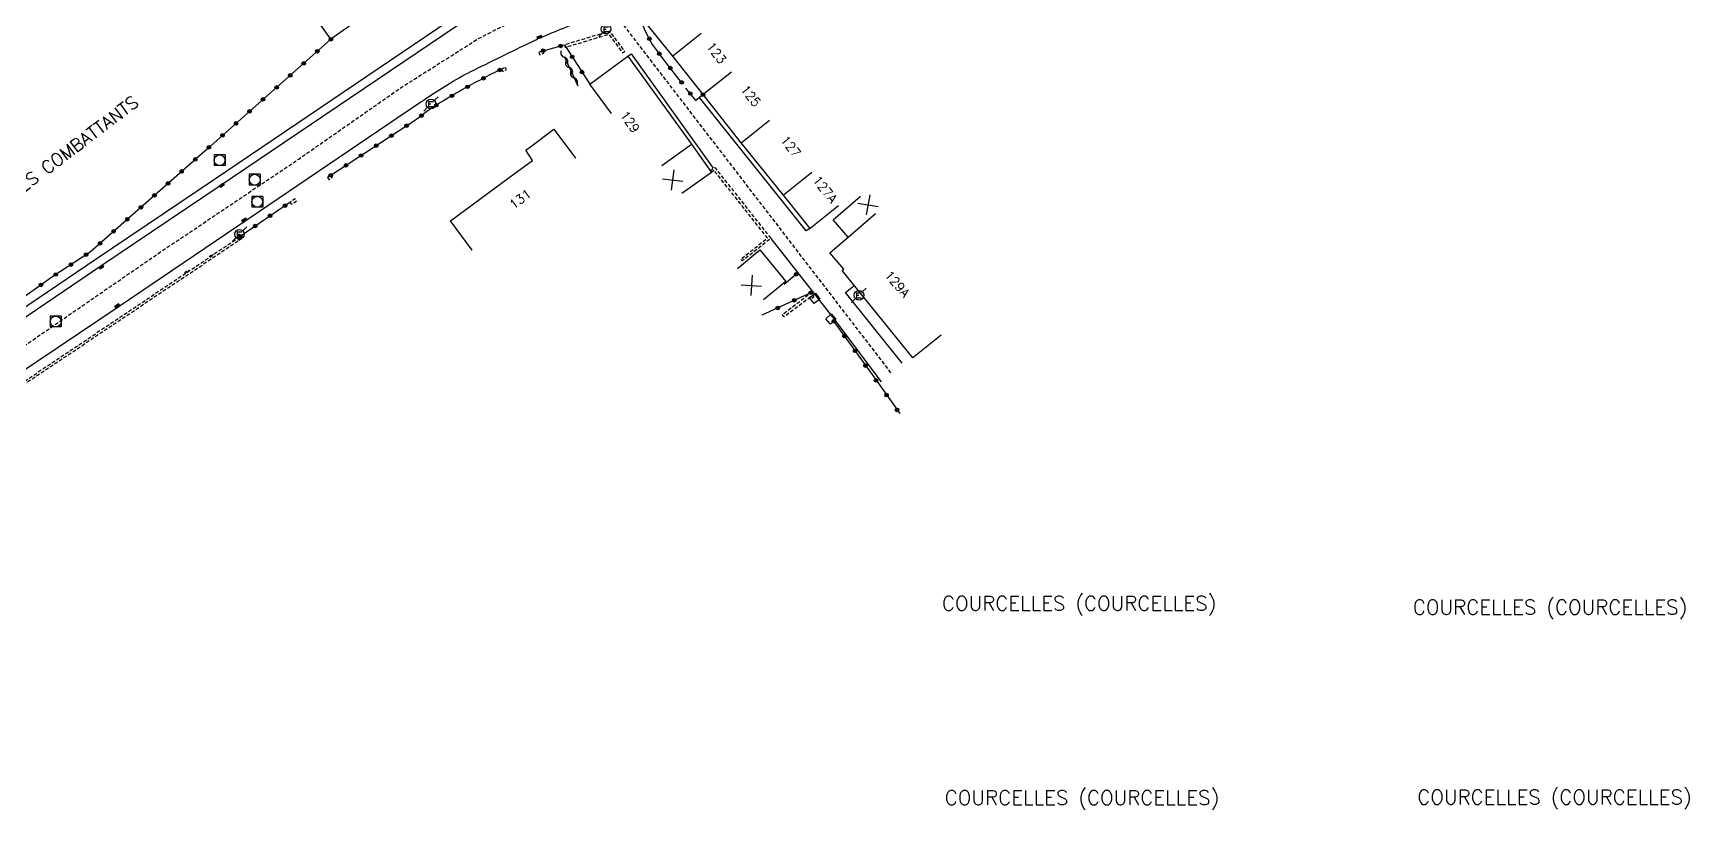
# Model space of a CAD drawing. Header units: millimetres. Extents: x 150000 to 151001, y 125999 to 127001.
# Drawn here: x 150323 to 150552.4, y 126735 to 126842.2 of the extents above; entities that cross this region are included whole.
import ezdxf
from ezdxf.enums import TextEntityAlignment as Align

# ---------------------------------------------------------------- set-up
doc = ezdxf.new("R2010")
doc.units = ezdxf.units.MM
doc.linetypes.add('DASHED', pattern=[0.75, 0.5, -0.25])
doc.layers.get('0').update_dxf_attribs({"linetype": 'CONTINUOUS'})
for name, color, linetype in [('W0001', 6, 'DASHED'), ('W0008', 7, 'CONTINUOUS'), ('W0100', 7, 'CONTINUOUS'), ('W0112', 1, 'DASHED'), ('W0310', 3, 'CONTINUOUS'), ('W0322', 7, 'CONTINUOUS'), ('W0400', 7, 'CONTINUOUS'), ('W0420', 7, 'CONTINUOUS'), ('W0471', 7, 'CONTINUOUS'), ('W0980', 7, 'CONTINUOUS'), ('W0989', 7, 'CONTINUOUS'), ('W0991', 7, 'CONTINUOUS'), ('W1102', 7, 'CONTINUOUS')]:
    doc.layers.add(name, color=color, linetype=linetype)
doc.styles.get("Standard").update_dxf_attribs({"font": 'romans.shx', "width": 0.85})

# ---------------------------------------------------------------- blocks, each defined once
blk = doc.blocks.new('t112o')
at = {"color": 0, "linetype": 'Continuous'}
for p, q in [((-0.5, 0.5), (0.5, 0.5)), ((-0.5, -0.5), (-0.5, 0.5)), ((0.5, 0.5), (0.5, -0.5)), ((0.5, -0.5), (-0.5, -0.5))]:
    blk.add_line(p, q, dxfattribs=at)
blk = doc.blocks.new('T471')
for p, q in [((-0.333334, 0.333334), (-0.333334, -0.333334)), ((-0.333334, 0.333334), (0.333334, 0.333334)), ((-0.333334, 0), (0, 0)), ((0.500001, 0.500001), (1.000002, 1.000002)), ((-0.500001, -0.500001), (-1.000002, -1.000002)), ((-0.333334, -0.333334), (0.333334, -0.333334))]:
    blk.add_line(p, q)
blk.add_ellipse((0, 0), major_axis=(0.471405, 0.471405), ratio=1, start_param=5.4977871438, end_param=11.780972451)
blk = doc.blocks.new('T420')
for p, q in [((0.75, 0.75), (-0.75, 0.75)), ((-0.75, 0.75), (-0.75, -0.75)), ((0.75, 0.75), (0.75, -0.75)), ((0.75, -0.75), (-0.75, -0.75))]:
    blk.add_line(p, q)
blk.add_ellipse((0, 0), major_axis=(-0.53, 0.53), ratio=1, start_param=3.926991, end_param=10.210176)
blk = doc.blocks.new('t322o')
at = {"color": 0, "linetype": 'Continuous'}
for radius in [0.25, 0.15]:
    blk.add_circle((0, 0), radius, dxfattribs=at)
blk = doc.blocks.new('T400')
for p, q in [((-0.15, 0.3), (0.15, 0.3)), ((-0.15, -0.25), (-0.15, 0.3)), ((-0.15, 0.15), (0.15, 0.15)), ((-0.15, 0), (0.15, 0)), ((0.15, 0.3), (0.15, -0.25)), ((-0.15, -0.15), (0.15, -0.15)), ((-0.15, -0.25), (-0.15, -0.3)), ((-0.15, -0.3), (0.15, -0.3)), ((0.15, -0.3), (0.15, -0.25))]:
    blk.add_line(p, q)
blk = doc.blocks.new('t310o')
at = {"color": 0, "linetype": 'Continuous'}
for centre, start, end in [((-0.5, 0.38), 216.8699, 323.1304), ((0.5, -0.37), 36.8699, 143.1303)]:
    blk.add_arc(centre, 0.625, start, end, dxfattribs=at)
blk = doc.blocks.new('t991o')
at = {"color": 0, "linetype": 'Continuous'}
for p, q in [((-1, 1), (1, -1)), ((-1, -1), (1, 1))]:
    blk.add_line(p, q, dxfattribs=at)

msp = doc.modelspace()

# ---------------------------------------------------------------- linework, layer by layer
at = {"layer": 'W0001', "flags": 128}
for points in [[(150306.27, 126788.36), (150340.07, 126811.64), (150359.67, 126824.81), (150373.66, 126834.57), (150384.45, 126841.41), (150394.15, 126846.33), (150407.11, 126851), (150418.1, 126854.53), (150428.1, 126858.09), (150440.96, 126862.86), (150456.41, 126869.4), (150482.57, 126880.33), (150536.18, 126902.54), (150552.92, 126909.51), (150564.23, 126913.87), (150580.09, 126920.51), (150593.57, 126928.81), (150636.26, 126955.32), (150697.49, 126993.04), (150708.8, 127000)], [(150441.45, 126795.34), (150400.46, 126848.6)]]:
    msp.add_lwpolyline(points, dxfattribs=at)
at = {"layer": 'W0008', "flags": 128}
for points in [[(150308.9, 126794.23), (150309.34, 126794.53), (150314.7, 126798.12), (150332.34, 126810.08), (150348.7, 126821.07), (150383.26, 126844.39, 0.003959), (150383.36, 126844.63, 0.007943), (150383.4, 126844.76, 0.029488), (150383.64, 126845.64, 0.011218), (150384.07, 126847.99, 0.102879), (150383.98, 126849.95, 0.080453), (150382.98, 126852.23), (150382.43, 126853.08), (150369.62, 126873.61), (150352.27, 126901.51), (150345.03, 126913.12), (150338.06, 126924.28), (150335.89, 126927.86)], [(150428.8, 126855.01, 0.000032), (150436.21, 126857.91, 0.0013)], [(150317.99, 126793.19), (150334.87, 126804.53), (150352.69, 126816.55), (150374.85, 126831.55, -0.012587), (150380.63, 126835.31, -0.023738), (150383.84, 126837.08, -0.001511), (150392.41, 126841.26, -0.01347), (150393.39, 126841.7, -0.002394), (150394.59, 126842.2, -0.000863), (150397.93, 126843.55, -0.012958)]]:
    msp.add_lwpolyline(points, format="xyb", dxfattribs=at)
for points in [[(150383.72, 126846.07), (150348.06, 126822.01), (150331.7, 126811.02), (150314.07, 126799.07), (150308.71, 126795.48), (150308.04, 126796.15)], [(150405.11, 126838.98), (150405.56, 126839.3), (150416.91, 126823.57)], [(150430.27, 126815.25), (150429.72, 126814.9), (150415.03, 126833.28)], [(150424.86, 126813.86), (150433.4, 126802.97), (150440.11, 126794.07)], [(150442.98, 126796.67), (150435.16, 126806.38), (150436.3, 126807.34)]]:
    msp.add_lwpolyline(points, dxfattribs=at)
at = {"layer": 'W0100', "flags": 128}
for points in [[(150434.18, 126818.36), (150430.27, 126815.25), (150426.63, 126819.81), (150420.77, 126827.06), (150415.51, 126833.69), (150411.33, 126838.99), (150406.64, 126844.8), (150407.85, 126846.28), (150412.37, 126847.13), (150417.63, 126848.14), (150422.82, 126849.72), (150428.65, 126851.84), (150430.36, 126847.15)], [(150364.14, 126847.49), (150367.04, 126843.42), (150364.12, 126841.33), (150361.21, 126845.4)], [(150402.84, 126831.1), (150399.88, 126835.13), (150405.11, 126838.98), (150413.9, 126826.84), (150416.65, 126822.94), (150412.57, 126820.06)], [(150383.61, 126812.25), (150380.64, 126816.27), (150388.72, 126822.25), (150391.94, 126824.63), (150391.02, 126826.02), (150391.71, 126826.53), (150394.91, 126828.94), (150397.91, 126824.94)], [(150448.37, 126800.52), (150444.48, 126797.38), (150434.73, 126809.43), (150434.96, 126809.62), (150433.02, 126811.89), (150435.52, 126814.04), (150433.46, 126816.44), (150437.25, 126819.7)], [(150420.25, 126809.73), (150423.33, 126812.28), (150426.93, 126807.92), (150423.85, 126805.37)]]:
    msp.add_lwpolyline(points, dxfattribs=at)
at = {"layer": 'W0112', "flags": 128}
for points in [[(150396.36, 126840.56), (150396.47, 126840.22), (150402.5, 126842.03), (150404.39, 126839.46), (150404.68, 126839.67), (150402.63, 126842.44)], [(150392.81, 126839.55), (150392.91, 126839.21), (150393.54, 126839.4), (150393.44, 126839.74)], [(150387.69, 126837.22), (150387.84, 126836.9), (150388.38, 126837.16), (150388.22, 126837.48)], [(150363.67, 126822.25), (150363.87, 126821.96), (150364.31, 126822.28), (150364.1, 126822.56)], [(150358.47, 126818.86), (150358.67, 126818.56), (150359.38, 126819.04), (150359.19, 126819.34)], [(150426.44, 126803.31), (150426.65, 126803.03), (150430.35, 126805.83), (150430.52, 126805.61), (150430.81, 126805.82), (150430.42, 126806.33)]]:
    msp.add_lwpolyline(points, close=True, dxfattribs=at)
for points in [[(150416.46, 126823.21), (150416.7, 126822.97)], [(150416.47, 126823.2), (150416.91, 126823.57), (150417.12, 126823.65), (150424.86, 126813.86), (150420.94, 126810.76), (150420.73, 126811.02), (150424.4, 126813.92), (150417.02, 126823.25), (150416.65, 126822.94)], [(150319.23, 126792), (150319.03, 126792.29), (150351.29, 126813.9), (150351.49, 126813.6), (150319.23, 126792)], [(150351.43, 126813.64), (150351.78, 126813.85), (150351.6, 126814.15), (150351.25, 126813.94), (150351.46, 126813.65)], [(150347.41, 126811.3), (150347.34, 126811.41), (150347.8, 126811.72), (150347.87, 126811.61)], [(150347.6, 126811.35), (150347.75, 126811.45)], [(150344.04, 126809.04), (150343.95, 126809.17), (150344.42, 126809.5), (150344.51, 126809.36)], [(150344.2, 126809.15), (150344.35, 126809.25)]]:
    msp.add_lwpolyline(points, dxfattribs=at)
at = {"layer": 'W0310', "flags": 128}
msp.add_lwpolyline([(150396.35, 126838.85), (150398.19, 126834.91)], dxfattribs=at)
at = {"layer": 'W0322', "flags": 128}
for points in [[(150412.53, 126835.39), (150410.26, 126838.27), (150408.43, 126840.75), (150407.49, 126842.51), (150406.64, 126844.8)], [(150364.12, 126841.33), (150347.48, 126826.58), (150330.86, 126811.98), (150325.71, 126808.59), (150315.38, 126801.23), (150314.62, 126801.91), (150310.9, 126805.25)], [(150393.44, 126839.74), (150396.36, 126840.56), (150399.88, 126835.13)], [(150415.51, 126833.69), (150415.03, 126833.28), (150414.52, 126832.89), (150413.13, 126834.6)], [(150351.6, 126814.15), (150358.47, 126818.86)], [(150428.37, 126808.91), (150428.22, 126808.78), (150426.69, 126807.5)], [(150430.37, 126806.36), (150429.97, 126806.18), (150423.6, 126803.26)], [(150433.57, 126802.42), (150439.75, 126793.78), (150442.65, 126789.71)]]:
    msp.add_lwpolyline(points, dxfattribs=at)
msp.add_lwpolyline([(150387.69, 126837.22, 0.008356), (150384.97, 126835.84, 0.008356), (150382.3, 126834.38, 0.00761), (150378.82, 126832.33, 0.020566), (150377.57, 126831.5), (150375.78, 126830.19), (150364.1, 126822.56)], format="xyb", dxfattribs=at)
at = {"layer": 'W1102'}
for p, q in [((150415.24, 126842.11), (150411.33, 126838.99)), ((150419.43, 126836.79), (150415.51, 126833.69)), ((150420.77, 126827.06), (150424.67, 126830.19)), ((150409.83, 126823.93), (150413.9, 126826.84)), ((150430.53, 126822.94), (150426.63, 126819.81)), ((150435.52, 126814.04), (150439.32, 126817.29))]:
    msp.add_line(p, q, dxfattribs=at)

# ---------------------------------------------------------------- block references
at = {"layer": 'W0112'}
for p, rotation in [((150430.92, 126805.59), 307.9033553114695), ((150433.14, 126802.74), 42.46684579050192)]:
    msp.add_blockref('t112o', p, dxfattribs=dict(at, rotation=rotation))
at = {"layer": 'W0310', "rotation": 295.0316345943957}
for p in [(150396.35, 126838.85), (150397.01, 126837.43), (150397.67, 126836.01)]:
    msp.add_blockref('t310o', p, dxfattribs=at)
at = {"layer": 'W0322'}
for p, rotation in [((150362.24, 126839.67), 221.5541974627259), ((150364.12, 126841.33), 221.5541974627259), ((150393.44, 126839.74), 15.62070038303059), ((150395.84, 126840.41), 15.62070038303059), ((150408.08, 126841.41), 118.107042843329), ((150360.37, 126838.01), 221.5541974627259), ((150397.43, 126838.91), 302.9104112534569), ((150409.47, 126839.34), 126.3376965097812), ((150410.99, 126837.35), 128.2268149530895), ((150358.5, 126836.35), 221.5541974627259), ((150385.19, 126835.96), 27.58871654670122), ((150387.42, 126837.09), 26.01488750689012), ((150398.79, 126836.81), 302.9104112534569), ((150412.53, 126835.39), 128.2268149530895), ((150354.76, 126833.04), 221.5541974627259), ((150356.63, 126834.7), 221.5541974627259), ((150380.82, 126833.53), 30.39749218592622), ((150382.99, 126834.77), 29.16254558649532), ((150413.74, 126833.85), 129.2401191132067), ((150415.51, 126833.69), 220.2110340728134), ((150352.89, 126831.38), 221.5541974627259), ((150376.63, 126830.81), 36.11740235050311), ((150378.68, 126832.24), 31.92107564235743), ((150351.02, 126829.72), 221.5541974627259), ((150374.57, 126829.4), 33.1367153731561), ((150347.28, 126826.41), 221.30309656399), ((150349.15, 126828.06), 221.5541974627259), ((150370.38, 126826.66), 33.1367153731561), ((150372.48, 126828.03), 33.1367153731561), ((150345.4, 126824.76), 221.30309656399), ((150366.2, 126823.93), 33.1367153731561), ((150368.29, 126825.3), 33.1367153731561), ((150341.64, 126821.45), 221.30309656399), ((150343.52, 126823.1), 221.30309656399), ((150364.1, 126822.56), 33.1367153731561), ((150339.76, 126819.8), 221.30309656399), ((150337.89, 126818.15), 221.30309656399), ((150355.73, 126816.98), 34.41143638381835), ((150357.79, 126818.39), 34.41143638381835), ((150334.13, 126814.85), 221.30309656399), ((150336.01, 126816.5), 221.30309656399), ((150353.67, 126815.56), 34.41143638381835), ((150332.25, 126813.2), 221.30309656399), ((150351.6, 126814.15), 34.41143638381835), ((150328.23, 126810.25), 213.3239622487463), ((150330.32, 126811.63), 213.3239622487463), ((150326.14, 126808.88), 213.3239622487463), ((150428.37, 126808.91), 219.8748575532433), ((150324.1, 126807.44), 215.4713103243963), ((150428.1, 126805.32), 204.6075564808782), ((150430.37, 126806.36), 204.6075564808785), ((150425.82, 126804.28), 204.6075564808782), ((150433.57, 126802.42), 305.5525585918468), ((150435.02, 126800.38), 305.5525585918468), ((150436.48, 126798.35), 305.5525585918468), ((150437.93, 126796.32), 305.5525585918468), ((150439.38, 126794.28), 305.5525585918468), ((150440.84, 126792.25), 305.552558591847), ((150442.29, 126790.21), 305.552558591847)]:
    msp.add_blockref('t322o', p, dxfattribs=dict(at, rotation=rotation))
at = {"layer": 'W0400'}
for p, rotation in [((150392.91, 126841.63), 110.8627090529553), ((150349.06, 126821.19), 309.9809709056457), ((150352.17, 126816.41), 119.2626200426441), ((150332.45, 126809.92), 121.1236181984409), ((150334.64, 126804.56), 125.3529448110972)]:
    msp.add_blockref('T400', p, dxfattribs=dict(at, rotation=rotation))
at = {"layer": 'W0420'}
for p in [(150348.76, 126824.65), (150353.6, 126821.96), (150353.95, 126818.91), (150326.12, 126802.4)]:
    msp.add_blockref('T420', p, dxfattribs=at)
at = {"layer": 'W0471'}
for p in [(150402.12, 126842.73), (150377.93, 126832.41), (150351.5, 126814.44), (150437.02, 126806.02)]:
    msp.add_blockref('T471', p, dxfattribs=at)
at = {"layer": 'W0991'}
for p, rotation in [((150411.29, 126821.92), 308.0658915997681), ((150438.28, 126818.5), 305.2309451537902), ((150422.18, 126807.38), 311.5487265522311)]:
    msp.add_blockref('t991o', p, dxfattribs=dict(at, rotation=rotation))

# ---------------------------------------------------------------- texts
at = {"layer": 'W0980'}
for p in [(150467.42, 126763.38), (150532.44, 126762.85), (150467.82, 126736.57), (150533.05, 126736.65)]:
    msp.add_text('COURCELLES (COURCELLES)', height=2, dxfattribs=at).set_placement(p, align=Align.MIDDLE)
at = {"layer": 'W0989'}
msp.add_text('RUE DES COMBATTANTS', height=1.75, rotation=37.1204, dxfattribs=at).set_placement((150326.2, 126824.65), align=Align.MIDDLE)
at = {"layer": 'W0991'}
for s, rotation, p in [('123', 307.2068, (150417.35, 126839.46)), ('125', 308.4383, (150422.09, 126833.53)), ('129', 305.2832, (150405.41, 126829.94)), ('127', 308.9602, (150427.61, 126826.55)), ('127A', 308.7303, (150432.34, 126820.65)), ('131', 36.4992, (150390.26, 126819.28)), ('129A', 310.8237, (150442.31, 126807.59))]:
    msp.add_text(s, height=1.25, rotation=rotation, dxfattribs=at).set_placement(p, align=Align.MIDDLE)

doc.saveas('drawing.dxf')
